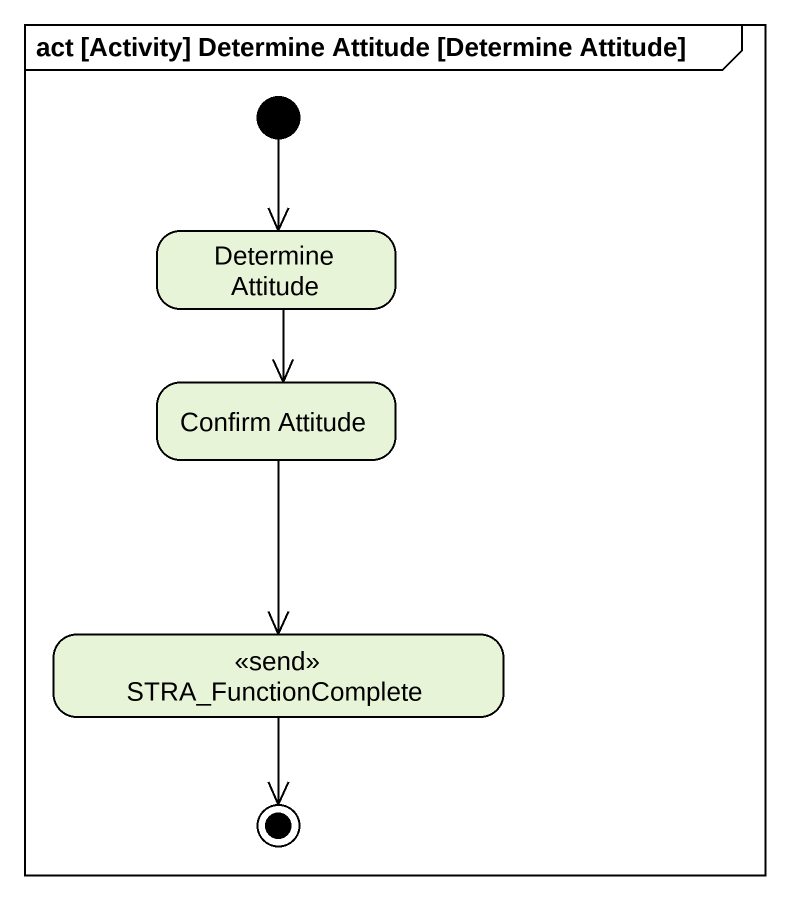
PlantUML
@startuml
mainframe act [Activity] Determine Attitude [Determine Attitude]
hide empty description
state "Determine Attitude" as Determine_Attitude
state "Confirm Attitude" as Confirm_Attitude
state STRA_FunctionComplete <<send>>
[*] --> Determine_Attitude
Determine_Attitude --> Confirm_Attitude
Confirm_Attitude --> STRA_FunctionComplete
STRA_FunctionComplete --> [*]
@enduml
